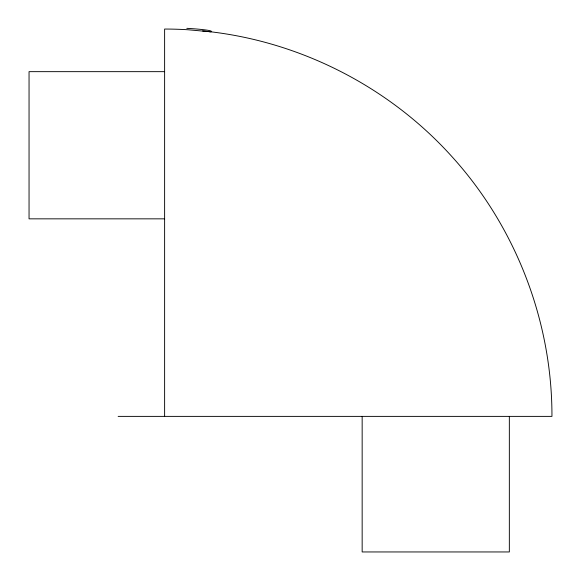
<?xml version="1.0" encoding="UTF-8"?>
<svg xmlns="http://www.w3.org/2000/svg" width="581" height="581" viewBox="0 0 581 581"><rect width="100%" height="100%" fill="white"/><g stroke="black" fill="none" stroke-linecap="round" stroke-linejoin="round"><path stroke-width="0.87" d="M164.619 71.659L29.05 71.659L29.05 218.841L164.619 218.841M118.139 416.381L551.95 416.381C552.161 321.206 515.688 226.648 451.611 156.267C387.847 85.596 297.327 40.031 202.58 30.916M211.092 31.846L187.859 29.747A387.331 387.331 0 0 0 164.619 29.05L164.619 416.381M509.341 416.381L509.341 551.95L362.159 551.95L362.159 416.381M186.806 28.324A23.24 1.496 3.4 0 1 209.596 31.723"/></g></svg>
